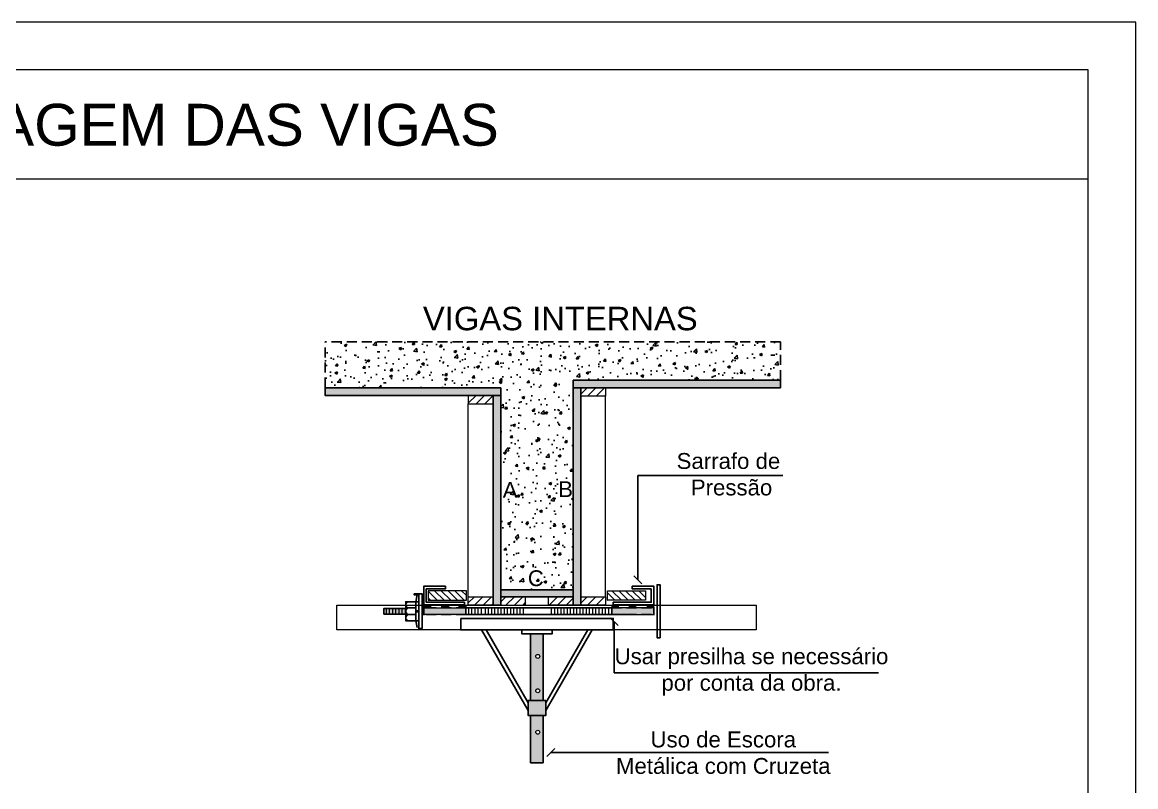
# Model space of a CAD drawing. Extents: x -23436 to 4767, y -4638 to 9755.
# Drawn here: x -16722 to -16021, y 8101 to 8582 of the extents above; entities that cross this region are included whole.
import ezdxf
from ezdxf.enums import TextEntityAlignment as Align

# ---------------------------------------------------------------- set-up
doc = ezdxf.new("R2010")
doc.units = 0
doc.linetypes.add('CABLIN', pattern=[0.35, 0.25, -0.1])
doc.linetypes.add('HIDDEN', pattern=[9.525, 6.35, -3.175])
doc.layers.get('0').update_dxf_attribs({"lineweight": 13})
for name, color, linetype in [('Barra de Ancoragem', 20, 'Continuous'), ('Concreto', 250, 'HIDDEN'), ('Hachura', 252, 'CABLIN'), ('MB Logo', 255, 'Continuous'), ('Painéis', 200, 'Continuous'), ('Perfil Metálico', 224, 'Continuous'), ('Tubo de PVC', 51, 'Continuous')]:
    doc.layers.add(name, color=color, linetype=linetype)
for name, color, linetype, lineweight in [('Carimbo', 7, 'Continuous', 13), ('Demarcação 1', 252, 'Continuous', 9), ('FOLHA MB', 7, 'Continuous', 13), ('Madeira', 100, 'Continuous', 13), ('Texto Seção', 7, 'Continuous', 15)]:
    doc.layers.add(name, color=color, linetype=linetype, lineweight=lineweight)
doc.styles.add('ARIAL', font='arial.ttf', dxfattribs={"oblique": 15, "height": 25})
doc.styles.add('RICARDO', font='arial.ttf', dxfattribs={"width": 0.8})
doc.styles.add('ROMANS', font='romans.shx')
doc.styles.add('TQS_ARIAL', font='arial.ttf')
doc.dimstyles.new('Cota Seção (2x)', dxfattribs={"dimtxt": 7, "dimasz": 5, "dimexe": 3, "dimexo": 3, "dimgap": 2, "dimtad": 3, "dimdec": 1, "dimlfac": 0.5, "dimzin": 12, "dimdsep": 46, "dimtxsty": 'ROMANS', "dimblk": 'ARCHTICK', "dimcen": 0, "dimclrd": 4, "dimclre": 4, "dimclrt": 1, "dimadec": 1, "dimazin": 3, "dimtfac": 1, "dimtdec": 1, "dimtmove": 0, "dimatfit": 3, "dimldrblk": 'OBLIQUE', "dimfxl": 1, "dimtolj": 1, "dimtzin": 12, "dimarcsym": 0})

# ---------------------------------------------------------------- blocks, each defined once
blk = doc.blocks.new('A$C169d8357')
at = {"layer": 'FOLHA MB', "color": 1}
for points in [[(0, 1199.94), (0, 149.94), (1485.02, 149.94), (1485.02, 1199.94)], [(70, 1169.94), (70, 179.94), (1455.02, 179.94), (1455.02, 1169.94)]]:
    blk.add_lwpolyline(points, close=True, dxfattribs=at)
blk = doc.blocks.new('_ArchTick')
at = {"color": 0, "linetype": 'ByBlock', "const_width": 0.15}
blk.add_lwpolyline([(-0.5, -0.5), (0.5, 0.5)], dxfattribs=at)
blk = doc.blocks.new('_OBLIQUE')
at = {"color": 0, "linetype": 'ByBlock', "lineweight": -2}
for p, q in [((0, 0), (-1, 0)), ((-0.5, -0.5), (0.5, 0.5))]:
    blk.add_line(p, q, dxfattribs=at)

msp = doc.modelspace()

# ---------------------------------------------------------------- hatches: boundary and pattern name
at = {"ltscale": 20}
h = msp.add_hatch(color=0, dxfattribs=at)
h.dxf.hatch_style = 1
h.set_gradient(color1=(91, 91, 91), color2=(214, 214, 214), rotation=90, tint=1, name='CYLINDER')
h.paths.add_polyline_path([(-16494.68, 8213.35), (-16494.68, 8209.82), (-16480.91, 8209.82), (-16480.91, 8213.35)])
h = msp.add_hatch(color=0, dxfattribs=at)
h.dxf.hatch_style = 1
h.set_gradient(color1=(91, 91, 91), color2=(214, 214, 214), rotation=90, tint=1, name='CYLINDER')
h.paths.add_polyline_path([(-16443.17, 8209.09), (-16443.17, 8214.09), (-16469.57, 8214.09), (-16469.57, 8209.09)])
h = msp.add_hatch(color=0, dxfattribs=at)
h.dxf.hatch_style = 1
h.set_gradient(color1=(91, 91, 91), color2=(214, 214, 214), rotation=90, tint=1, name='CYLINDER')
h.paths.add_polyline_path([(-16351.13, 8209.09), (-16351.13, 8214.09), (-16324.73, 8214.09), (-16324.73, 8209.09)])
at = {"ltscale": 50}
h = msp.add_hatch(color=256, dxfattribs=at)
h.dxf.hatch_style = 1
h.set_gradient(color1=(214, 214, 214), color2=(91, 91, 91), tint=1, name='INVCYLINDER')
h.paths.add_polyline_path([(-16396.55, 8183.19, 1), (-16399.04, 8183.19, 1)], flags=16)
edge = h.paths.add_edge_path()
edge.add_arc((-16397.8, 8161.55), 1.25, 0, 360)
h.paths.add_polyline_path([(-16402.33, 8155.43), (-16394.33, 8155.43), (-16394.33, 8197.45), (-16402.33, 8197.45)])
h = msp.add_hatch(color=256, dxfattribs=at)
h.dxf.hatch_style = 1
h.set_gradient(color1=(214, 214, 214), color2=(91, 91, 91), tint=1, name='CYLINDER')
h.paths.add_polyline_path([(-16392.73, 8146.06), (-16392.73, 8155.43), (-16403.93, 8155.43), (-16403.93, 8146.06)])
h = msp.add_hatch(color=256, dxfattribs=at)
h.dxf.hatch_style = 1
h.set_gradient(color1=(214, 214, 214), color2=(91, 91, 91), tint=1, name='INVCYLINDER')
h.paths.add_polyline_path([(-16402.33, 8116.09), (-16394.33, 8116.09), (-16394.33, 8146.06), (-16402.33, 8146.06)])
h.paths.add_polyline_path([(-16396.55, 8135.47, 1), (-16399.04, 8135.47, 1)], flags=16)
at = {"layer": 'Demarcação 1'}
for points in [[(-16375.53, 8357.05), (-16375.53, 8352.25), (-16245.03, 8352.25), (-16245.03, 8357.05)], [(-16421.13, 8352.25), (-16421.13, 8347.45), (-16531.74, 8347.45), (-16531.74, 8352.25)], [(-16375.53, 8352.25), (-16370.73, 8352.25), (-16370.73, 8215.45), (-16375.53, 8215.45)], [(-16421.13, 8347.45), (-16425.93, 8347.45), (-16425.93, 8215.45), (-16421.13, 8215.45)], [(-16421.13, 8225.05), (-16421.13, 8220.73), (-16375.53, 8220.73), (-16375.53, 8225.05)]]:
    msp.add_hatch(color=256, dxfattribs=at).paths.add_polyline_path(points)
at = {"layer": 'Hachura'}
h = msp.add_hatch(dxfattribs=at)
h.set_pattern_fill('AR-CONC', color=256, scale=2.4, style=0)
h.set_pattern_definition([(50, (-121224.188, -2295.613), (17.2142444, -1.5060512), [1.8, -19.8]), (355, (-121224.188, -2295.613), (-3.330032, 18.0526112), [1.44, -15.84]), (100.451444, (-121222.754, -2295.738), (13.8842123, 16.5465598), [1.5297646, -16.8274107]), (46.1842, (-121224.188, -2290.813), (25.613792, -3.9724627), [2.7, -29.7]), (96.635635, (-121222.054, -2291.144), (22.4318867, 23.3788464), [2.294648, -25.24113]), (351.184164, (-121224.188, -2290.813), (22.431887, 23.3788464), [2.16, -23.76]), (21, (-121221.788, -2292.013), (14.3257693, -9.6628534), [1.8, -19.8]), (326, (-121221.788, -2292.013), (5.839568, 17.403601), [1.44, -15.84]), (71.451445, (-121220.595, -2292.818), (20.165337, 7.7407477), [1.5297646, -16.8274107]), (37.5, (-121224.1885, -2295.613), (0.29183653, 7.9894525), [0, -15.648, 0, -16.08, 0, -15.9]), (7.5, (-121224.1885, -2295.613), (6.3136689, 9.4658811), [0, -9.168, 0, -15.288, 0, -6.06]), (327.5, (-121229.5405, -2295.613), (12.81173847, -0.54131692), [0, -6, 0, -18.72, 0, -24.84]), (317.5, (-121231.94, -2295.613), (13.9964681, 2.4025196), [0, -7.8, 0, -12.432, 0, -17.64])])
h.paths.add_polyline_path([(-16375.53, 8352.25), (-16375.53, 8357.05), (-16245.03, 8357.05), (-16245.03, 8381.05), (-16531.74, 8381.05), (-16531.74, 8352.25), (-16421.13, 8352.25), (-16421.13, 8347.45), (-16421.13, 8225.05), (-16375.53, 8225.05)])
h.paths.add_polyline_path([(-16406.64, 8224.66), (-16391.45, 8224.66), (-16391.45, 8240.1), (-16406.64, 8240.1)], flags=9)
h.paths.add_polyline_path([(-16387.38, 8280.94), (-16373.13, 8280.94), (-16373.13, 8295.87), (-16387.38, 8295.87)], flags=24)
h.paths.add_polyline_path([(-16422.38, 8280.48), (-16408.09, 8280.48), (-16408.09, 8295.41), (-16422.38, 8295.41)], flags=25)
h = msp.add_hatch(dxfattribs=at)
h.set_pattern_fill('ANSI31', color=256, scale=1.2, style=0)
h.set_pattern_definition([(45, (-48517.458, 3842.6386), (-2.69407684, 2.69407684), [])])
h.paths.add_polyline_path([(-16370.73, 8346.97), (-16355.13, 8346.97), (-16355.13, 8352.25), (-16370.73, 8352.25)])
h = msp.add_hatch(dxfattribs=at)
h.set_pattern_fill('ANSI31', color=256, scale=1.2, style=0)
h.set_pattern_definition([(45, (-48517.458, 3837.8386), (-2.69407684, 2.69407684), [])])
h.paths.add_polyline_path([(-16425.93, 8342.17), (-16441.53, 8342.17), (-16441.53, 8347.45), (-16425.93, 8347.45)])
h = msp.add_hatch(dxfattribs=at)
h.set_pattern_fill('ANSI31', color=256, scale=24, style=0)
h.set_pattern_definition([(135, (-12176.9546, 12971.212), (2.1213203, 2.1213203), [])])
h.paths.add_polyline_path([(-16466.77, 8218.48), (-16442.77, 8218.48), (-16442.77, 8224.48), (-16466.77, 8224.48)])
h = msp.add_hatch(dxfattribs=at)
h.set_pattern_fill('ANSI31', color=256, scale=24, style=0)
h.set_pattern_definition([(135, (-12073.7197, 12971.212), (2.1213203, 2.1213203), [])])
h.paths.add_polyline_path([(-16329.93, 8218.48), (-16353.93, 8218.48), (-16353.93, 8224.48), (-16329.93, 8224.48)])
h = msp.add_hatch(dxfattribs=at)
h.set_pattern_fill('ANSI31', color=256, scale=1.2, style=0)
h.set_pattern_definition([(45, (-48517.458, 3873.8386), (-2.69407684, 2.69407684), [])])
h.paths.add_polyline_path([(-16425.93, 8220.73), (-16441.53, 8220.73), (-16441.53, 8215.45), (-16425.93, 8215.45)])
h = msp.add_hatch(dxfattribs=at)
h.set_pattern_fill('ANSI31', color=256, scale=1.2, style=0)
h.set_pattern_definition([(45, (-48503.058, 3873.8386), (-2.69407684, 2.69407684), [])])
h.paths.add_polyline_path([(-16421.13, 8220.73), (-16405.53, 8220.73), (-16405.53, 8215.45), (-16421.13, 8215.45)])
h = msp.add_hatch(dxfattribs=at)
h.set_pattern_fill('ANSI31', color=256, scale=1.2, style=0)
h.set_pattern_definition([(45, (-48416.658, 3873.8386), (-2.69407684, 2.69407684), [])])
h.paths.add_polyline_path([(-16375.53, 8220.73), (-16391.13, 8220.73), (-16391.13, 8215.45), (-16375.53, 8215.45)])
h = msp.add_hatch(dxfattribs=at)
h.set_pattern_fill('ANSI31', color=256, scale=1.2, style=0)
h.set_pattern_definition([(45, (-48517.458, 3711.1186), (-2.69407684, 2.69407684), [])])
h.paths.add_polyline_path([(-16370.73, 8215.45), (-16355.13, 8215.45), (-16355.13, 8220.73), (-16370.73, 8220.73)])

# ---------------------------------------------------------------- linework, layer by layer
at = {"color": 0}
msp.add_line((-17436.36, 8483.8), (-16051.36, 8483.8), dxfattribs=at)
for p, q in [((-16493.31, 8213.35), (-16493.31, 8209.82)), ((-16491.31, 8213.35), (-16491.31, 8209.82)), ((-16489.31, 8213.35), (-16489.31, 8209.82)), ((-16487.31, 8213.35), (-16487.31, 8209.82)), ((-16485.31, 8213.35), (-16485.31, 8209.82)), ((-16483.31, 8213.35), (-16483.31, 8209.82)), ((-16481.31, 8213.35), (-16481.31, 8209.82)), ((-16441.46, 8213.72), (-16441.46, 8209.46)), ((-16439.46, 8213.72), (-16439.46, 8209.46)), ((-16437.46, 8213.72), (-16437.46, 8209.46)), ((-16435.46, 8213.72), (-16435.46, 8209.46)), ((-16433.51, 8213.72), (-16433.51, 8209.46)), ((-16431.02, 8213.72), (-16431.02, 8209.46)), ((-16429.02, 8213.72), (-16429.02, 8209.46)), ((-16427.02, 8213.72), (-16427.02, 8209.46)), ((-16425.02, 8213.72), (-16425.02, 8209.46)), ((-16423.02, 8213.72), (-16423.02, 8209.46)), ((-16421.02, 8213.72), (-16421.02, 8209.46)), ((-16419.02, 8213.72), (-16419.02, 8209.46)), ((-16417.02, 8213.72), (-16417.02, 8209.46)), ((-16415.02, 8213.72), (-16415.02, 8209.46)), ((-16413.02, 8213.72), (-16413.02, 8209.46)), ((-16411.02, 8213.72), (-16411.02, 8209.46)), ((-16409.02, 8213.72), (-16409.02, 8209.46)), ((-16407.02, 8213.72), (-16407.02, 8209.46)), ((-16389.36, 8213.72), (-16389.36, 8209.46)), ((-16387.36, 8213.72), (-16387.36, 8209.46)), ((-16385.36, 8213.72), (-16385.36, 8209.46)), ((-16383.36, 8213.72), (-16383.36, 8209.46)), ((-16381.36, 8213.72), (-16381.36, 8209.46)), ((-16379.36, 8213.72), (-16379.36, 8209.46)), ((-16377.36, 8213.72), (-16377.36, 8209.46)), ((-16375.36, 8213.72), (-16375.36, 8209.46)), ((-16373.36, 8213.72), (-16373.36, 8209.46)), ((-16371.36, 8213.72), (-16371.36, 8209.46)), ((-16369.36, 8213.72), (-16369.36, 8209.46)), ((-16367.36, 8213.72), (-16367.36, 8209.46)), ((-16365.36, 8213.72), (-16365.36, 8209.46)), ((-16363.36, 8213.72), (-16363.36, 8209.46)), ((-16361.36, 8213.72), (-16361.36, 8209.46)), ((-16359.36, 8213.72), (-16359.36, 8209.46)), ((-16357.36, 8213.72), (-16357.36, 8209.46)), ((-16355.36, 8213.72), (-16355.36, 8209.46)), ((-16353.36, 8213.72), (-16353.36, 8209.46)), ((-16351.36, 8213.72), (-16351.36, 8209.46))]:
    msp.add_line(p, q)
at = {"color": 0, "ltscale": 20}
for points in [[(-16469.57, 8214.74), (-16465.35, 8214.74), (-16465.35, 8214.09), (-16469.57, 8214.09)], [(-16443.17, 8209.46), (-16469.57, 8209.46), (-16469.57, 8213.72), (-16443.17, 8213.72)], [(-16458.15, 8214.74), (-16453.93, 8214.74), (-16453.93, 8214.09), (-16458.15, 8214.09)], [(-16447.39, 8214.74), (-16443.17, 8214.74), (-16443.17, 8214.09), (-16447.39, 8214.09)], [(-16346.91, 8214.74), (-16351.13, 8214.74), (-16351.13, 8214.09), (-16346.91, 8214.09)], [(-16351.13, 8209.46), (-16324.73, 8209.46), (-16324.73, 8213.72), (-16351.13, 8213.72)], [(-16336.14, 8214.74), (-16340.36, 8214.74), (-16340.36, 8214.09), (-16336.14, 8214.09)], [(-16324.73, 8214.74), (-16328.95, 8214.74), (-16328.95, 8214.09), (-16324.73, 8214.09)]]:
    msp.add_lwpolyline(points, close=True, dxfattribs=at)
for centre in [(-16397.8, 8183.19), (-16397.8, 8161.55), (-16397.8, 8135.47)]:
    msp.add_circle(centre, 1.25)
at = {"layer": 'Barra de Ancoragem'}
for p, q in [((-16474.61, 8217.6), (-16473.67, 8221.84)), ((-16472.74, 8222.55), (-16472.74, 8200.63)), ((-16351.54, 8213.72), (-16442.77, 8213.72)), ((-16339.54, 8209.46), (-16442.77, 8209.46)), ((-16474.61, 8205.58), (-16473.67, 8201.34))]:
    msp.add_line(p, q, dxfattribs=at)
at = {"layer": 'Barra de Ancoragem', "linetype": 'HIDDEN'}
for p, q in [((-16442.77, 8213.72), (-16470.6, 8213.72)), ((-16442.77, 8209.46), (-16470.6, 8209.46)), ((-16351.54, 8213.72), (-16322.7, 8213.72)), ((-16351.54, 8209.46), (-16322.7, 8209.46))]:
    msp.add_line(p, q, dxfattribs=at)
at = {"layer": 'Barra de Ancoragem', "flags": 128}
for points in [[(-16467.97, 8225.68), (-16455.97, 8225.68), (-16455.97, 8227.28), (-16469.57, 8227.28), (-16469.57, 8215.68), (-16443.97, 8215.68), (-16443.97, 8217.28), (-16467.97, 8217.28), (-16467.97, 8225.68)], [(-16326.33, 8225.68), (-16338.33, 8225.68), (-16338.33, 8227.28), (-16324.73, 8227.28), (-16324.73, 8215.68), (-16350.33, 8215.68), (-16350.33, 8217.28), (-16326.33, 8217.28), (-16326.33, 8225.68)], [(-16474.61, 8205.58), (-16480.91, 8205.58), (-16480.91, 8217.6), (-16474.61, 8217.6)], [(-16474.61, 8211.23), (-16472.74, 8211.23), (-16472.74, 8211.94), (-16474.61, 8211.94), (-16474.61, 8211.23), (-16474.61, 8211.94)]]:
    msp.add_lwpolyline(points, dxfattribs=at)
for points in [[(-16320.78, 8194.95), (-16320.78, 8228.23), (-16322.7, 8228.23), (-16322.7, 8194.95)], [(-16472.74, 8222.55), (-16475.59, 8222.55), (-16475.59, 8221.84), (-16472.74, 8221.84)], [(-16472.74, 8217.6), (-16474.61, 8217.6), (-16474.61, 8205.58), (-16472.74, 8205.58)], [(-16470.6, 8200.63), (-16470.6, 8222.55), (-16472.74, 8222.55), (-16472.74, 8200.63)], [(-16480.91, 8213.35), (-16494.68, 8213.35), (-16494.68, 8209.82), (-16480.91, 8209.82)]]:
    msp.add_lwpolyline(points, close=True, dxfattribs=at)
for points in [[(-16474.61, 8213.71), (-16479.5, 8213.71, -0.729796), (-16479.5, 8217.6, -0.729796)], [(-16474.61, 8209.47), (-16479.5, 8209.47, -0.666667), (-16479.5, 8213.71, -0.666667)]]:
    msp.add_lwpolyline(points, format="xyb", dxfattribs=at)
at = {"layer": 'Barra de Ancoragem'}
msp.add_arc((-16478.88, 8207.52), 2.04, 107.75636, 252.24364, dxfattribs=at)
at = {"layer": 'Concreto', "linetype": 'HIDDEN'}
for p, q in [((-16531.74, 8352.25), (-16531.74, 8381.05)), ((-16245.03, 8381.05), (-16531.74, 8381.05)), ((-16245.03, 8357.05), (-16245.03, 8381.05))]:
    msp.add_line(p, q, dxfattribs=at)
at = {"layer": 'Madeira'}
for p, q in [((-16441.53, 8220.73), (-16441.53, 8342.17)), ((-16355.13, 8220.73), (-16355.13, 8346.97))]:
    msp.add_line(p, q, dxfattribs=at)
for points in [[(-16370.73, 8346.97), (-16370.73, 8352.25), (-16355.13, 8352.25), (-16355.13, 8346.97)], [(-16425.93, 8342.17), (-16425.93, 8347.45), (-16441.53, 8347.45), (-16441.53, 8342.17)], [(-16466.77, 8218.48), (-16442.77, 8218.48), (-16442.77, 8224.48), (-16466.77, 8224.48)], [(-16329.93, 8218.48), (-16353.93, 8218.48), (-16353.93, 8224.48), (-16329.93, 8224.48)], [(-16425.93, 8220.73), (-16425.93, 8215.45), (-16441.53, 8215.45), (-16441.53, 8220.73)], [(-16421.13, 8220.73), (-16421.13, 8215.45), (-16405.53, 8215.45), (-16405.53, 8220.73)], [(-16375.53, 8220.73), (-16375.53, 8215.45), (-16391.13, 8215.45), (-16391.13, 8220.73)], [(-16370.73, 8215.45), (-16370.73, 8220.73), (-16355.13, 8220.73), (-16355.13, 8215.45)], [(-16260.33, 8199.85), (-16524.33, 8199.85), (-16524.33, 8215.45), (-16260.33, 8215.45)]]:
    msp.add_lwpolyline(points, close=True, dxfattribs=at)
at = {"layer": 'Painéis'}
for points in [[(-16375.53, 8357.05), (-16375.53, 8352.25), (-16245.03, 8352.25), (-16245.03, 8357.05)], [(-16421.13, 8352.25), (-16421.13, 8347.45), (-16531.74, 8347.45), (-16531.74, 8352.25)], [(-16370.73, 8215.45), (-16375.53, 8215.45), (-16375.53, 8352.25), (-16370.73, 8352.25)], [(-16425.93, 8215.45), (-16421.13, 8215.45), (-16421.13, 8347.45), (-16425.93, 8347.45)], [(-16421.13, 8225.05), (-16421.13, 8220.73), (-16375.53, 8220.73), (-16375.53, 8225.05)]]:
    msp.add_lwpolyline(points, close=True, dxfattribs=at)
at = {"layer": 'Perfil Metálico'}
for p, q in [((-16402.33, 8146.06), (-16402.33, 8116.09)), ((-16394.33, 8146.06), (-16394.33, 8116.09)), ((-16402.33, 8116.09), (-16394.33, 8116.09))]:
    msp.add_line(p, q, dxfattribs=at)
for points in [[(-16446.33, 8207.05), (-16350.33, 8207.05), (-16350.33, 8199.85), (-16446.33, 8199.85)], [(-16430.39, 8199.85), (-16433.17, 8199.85), (-16403.93, 8149.21), (-16403.93, 8154.01)], [(-16407.93, 8199.85), (-16388.73, 8199.85), (-16388.73, 8197.45), (-16407.93, 8197.45)], [(-16394.33, 8197.45), (-16402.33, 8197.45), (-16402.33, 8155.43), (-16394.33, 8155.43)], [(-16363.5, 8199.85), (-16366.27, 8199.85), (-16392.73, 8154.01), (-16392.73, 8149.21)], [(-16392.73, 8155.43), (-16403.93, 8155.43), (-16403.93, 8146.06), (-16392.73, 8146.06)]]:
    msp.add_lwpolyline(points, close=True, dxfattribs=at)
at = {"layer": 'Tubo de PVC'}
for p, q in [((-16469.57, 8209.09), (-16469.57, 8214.09)), ((-16443.17, 8209.09), (-16443.17, 8214.09)), ((-16351.13, 8209.09), (-16351.13, 8214.09)), ((-16324.73, 8209.09), (-16324.73, 8214.09))]:
    msp.add_line(p, q, dxfattribs=at)

# ---------------------------------------------------------------- block references
at = {"layer": 'MB Logo'}
msp.add_blockref('A$C169d8357', (-17506.38, 7382.32), dxfattribs=at)

# ---------------------------------------------------------------- texts
at = {"color": 2, "char_height": 10, "attachment_point": 5, "style": 'TQS_ARIAL'}
for s, insert in [('Sarrafo de\\P Pressão ', (-16277.76, 8297.75)), ('Usar presilha se necessário \\Ppor conta da obra.', (-16263.26, 8173.4)), ('Uso de Escora \\PMetálica com Cruzeta', (-16281.02, 8122.5))]:
    msp.add_mtext(s, dxfattribs=dict(at, insert=insert))
at = {"layer": 'Carimbo', "color": 0, "linetype": 'Continuous', "style": 'ARIAL'}
for s, p in [('A', (-16415.23, 8287.95)), ('B', (-16380.26, 8288.41)), ('C', (-16399.05, 8232.38))]:
    msp.add_text(s, height=9.95, dxfattribs=at).set_placement(p, align=Align.MIDDLE_CENTER)
at = {"layer": 'Texto Seção', "style": 'RICARDO'}
for s, height, p in [('DETALHE DE MONTAGEM DAS VIGAS', 26.3578, (-16755.75, 8517.77)), ('VIGAS INTERNAS', 14.7603, (-16383.63, 8395.81))]:
    msp.add_text(s, height=height, dxfattribs=at).set_placement(p, align=Align.MIDDLE)

# ---------------------------------------------------------------- leaders
for points in [[(-16334.8, 8231.42), (-16334.8, 8296.98), (-16243.57, 8296.98)], [(-16349.7, 8205.03), (-16349.7, 8172.84), (-16183.23, 8172.84)], [(-16389.51, 8122.6), (-16214.75, 8122.6)]]:
    msp.add_leader(points, dimstyle='Cota Seção (2x)')

doc.saveas('drawing.dxf')
